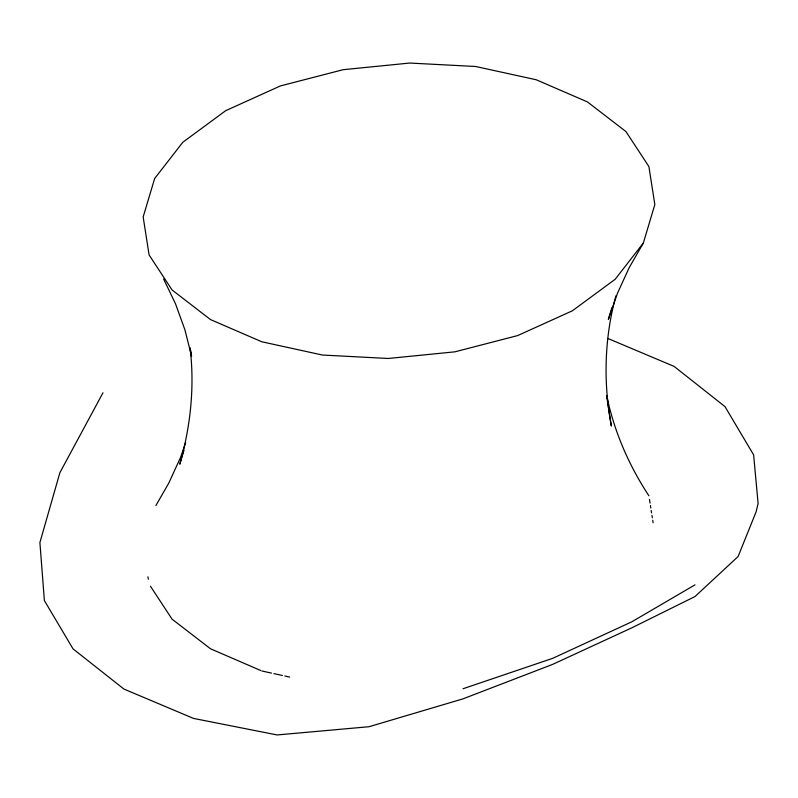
<?xml version="1.0" encoding="UTF-8"?>
<svg xmlns="http://www.w3.org/2000/svg" width="798" height="798" viewBox="0 0 798 798"><rect width="100%" height="100%" fill="white"/><g stroke="black" fill="none" stroke-linecap="round" stroke-linejoin="round"><path stroke-width="1.2" d="M615.926 295.799C604.285 338.123 603.228 383.01 611.358 426.072L606.809 396.945M184.019 450.092L179.789 464.207C190.552 426.451 194.822 386.651 190.034 347.599M611.876 307.689L608.355 319.449L617.482 293.235L629.153 267.729L643.348 243.011L654.839 204.567L648.894 166.553L625.921 131.55L587.488 101.945L536.206 79.75L475.578 66.483L409.723 63.052L343.14 69.695L280.367 85.945L225.674 110.693L182.802 142.273L154.652 178.513L143.161 216.956L149.106 254.971L172.079 289.973L210.512 319.589L261.794 341.773L322.422 355.04L388.277 358.472L454.86 351.838L517.633 335.589L572.326 310.831L615.198 279.25L643.348 243.011M185.675 442.671L180.518 457.483L168.847 482.99L155.889 505.563M102.992 392.756L59.89 472.685L39.9 542.54L44.379 600.575L73.027 648.854L123.89 689.043L193.505 718.409L277.115 734.948L369.035 726.719L463 698.858L552.605 664.395L631.737 627.866L695.008 596.545L738.11 556.515L756.125 511.767L758.1 503.508L753.621 454.87L724.973 406.601L674.111 366.412L607.926 338.492M695.008 584.844L631.737 621.841L552.605 658.37L463 688.754M261.794 670.978L271.5 673.093M273.923 673.632L282.412 675.487M284.836 676.016L289.684 677.073M260.657 670.48L210.512 648.784L172.079 619.178L150.453 586.231M648.894 495.748C628.834 465.344 614.151 431.429 606.729 395.718M163.62 279.001L175.56 303.938L184.887 329.704L191.57 356.207L190.622 350.142M649.472 499.428L650.051 503.109M650.43 505.563L650.809 508.017M651.198 510.471L651.577 512.924M651.966 515.378L652.345 517.822M652.734 520.276L653.113 522.73M147.949 576.814L148.338 579.268"/></g></svg>
